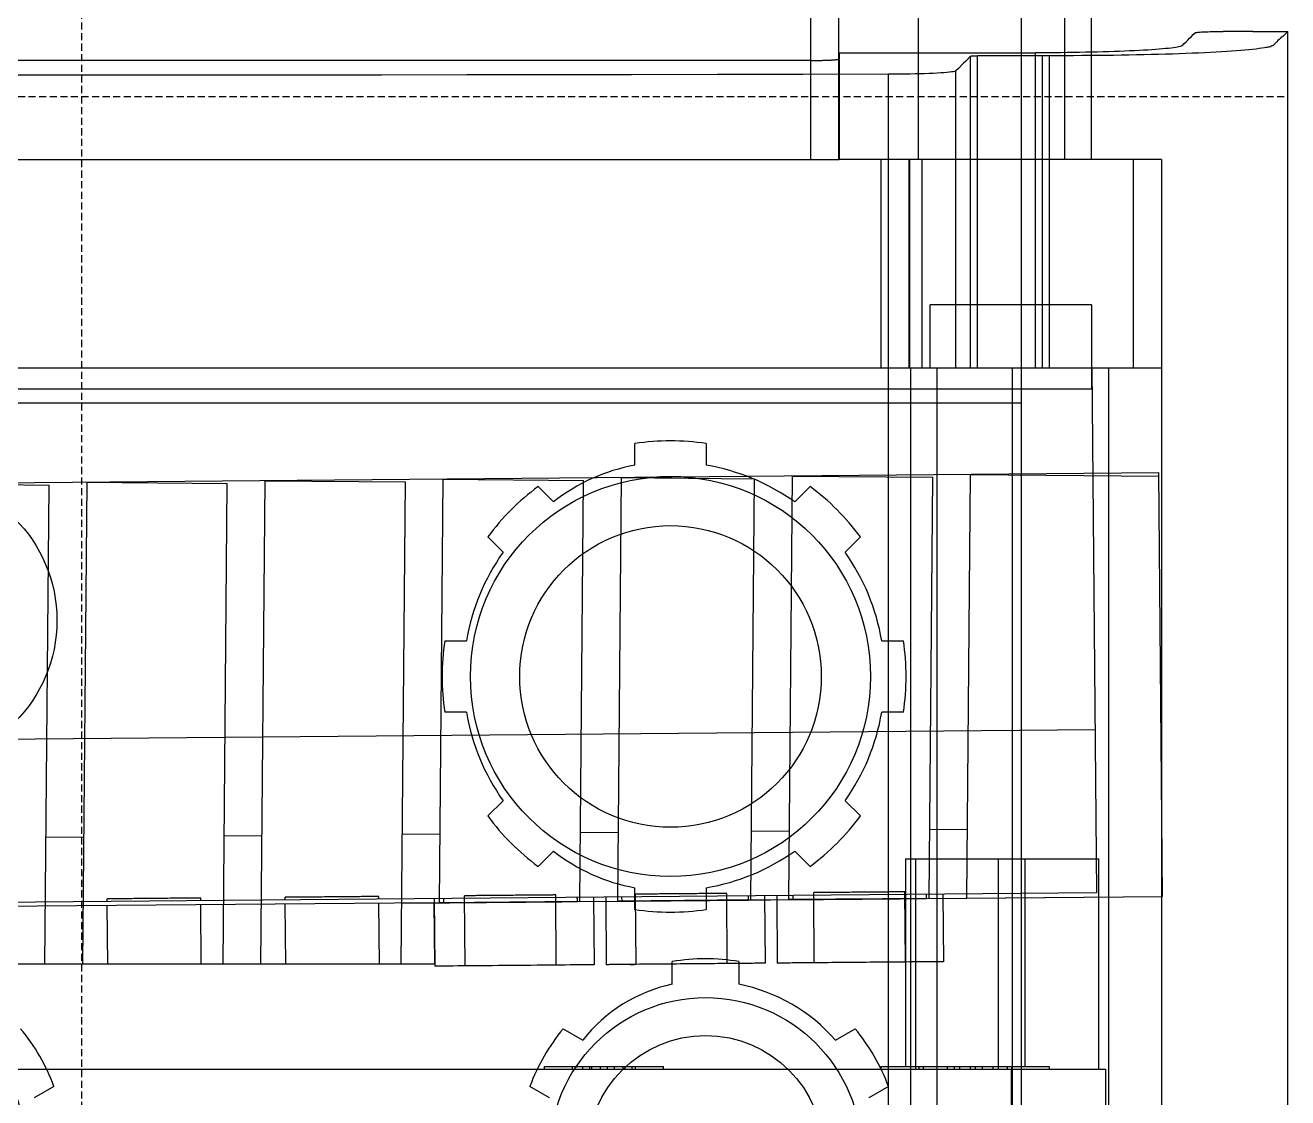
# Model space of a CAD drawing. Extents: x 0 to 171, y 0 to 233.
# Drawn here: x 81.5 to 171, y 72.1 to 148.1 of the extents above; entities that cross this region are included whole.
import ezdxf

# ---------------------------------------------------------------- set-up
doc = ezdxf.new("R2010")
doc.units = 0
doc.linetypes.add('DASHED', pattern=[0.75, 0.5, -0.25])
doc.layers.add('-15N-THT. THIẾT BỊ ĐÓNG MỞ', color=40, linetype='CONTINUOUS')

# ---------------------------------------------------------------- blocks, each defined once
blk = doc.blocks.new('06 - N - SC VSD CHIẾU TRÊN ATV630U75~D11N4')
at = {"layer": '-15N-THT. THIẾT BỊ ĐÓNG MỞ', "color": 6, "linetype": 'DASHED'}
for p, q in [((0, 0), (0, -233)), ((-85.5, -90), (85.5, -90))]:
    blk.add_line(p, q, dxfattribs=at)
at = {"layer": '-15N-THT. THIẾT BỊ ĐÓNG MỞ'}
for p, q in [((71.578, -94.451), (71.578, 0)), ((51.693, -94.451), (51.693, -11.931)), ((53.682, -94.451), (53.682, -11.931)), ((59.335, -94.451), (59.335, -11.931)), ((66.607, -11.931), (66.607, -210.138)), ((69.693, -94.451), (69.693, -11.931)), ((78.419, -85.997), (78.547, -85.87)), ((78.547, -85.87), (78.675, -85.742)), ((78.675, -85.742), (78.802, -85.614)), ((78.802, -85.614), (78.93, -85.487)), ((78.93, -85.487), (78.945, -85.478)), ((78.945, -85.478), (78.972, -85.47)), ((78.972, -85.47), (79.011, -85.462)), ((79.011, -85.462), (79.063, -85.454)), ((79.063, -85.454), (79.126, -85.447)), ((79.126, -85.447), (79.201, -85.439)), ((79.201, -85.439), (79.287, -85.432)), ((79.287, -85.432), (79.384, -85.426)), ((79.384, -85.426), (79.49, -85.419)), ((79.49, -85.419), (79.605, -85.414)), ((79.605, -85.414), (79.728, -85.408)), ((79.728, -85.408), (79.86, -85.404)), ((79.86, -85.404), (79.998, -85.4)), ((79.998, -85.4), (80.141, -85.396)), ((80.141, -85.396), (80.29, -85.393)), ((80.29, -85.393), (80.443, -85.391)), ((80.443, -85.391), (80.599, -85.389)), ((80.599, -85.389), (80.757, -85.388)), ((80.757, -85.388), (80.916, -85.388)), ((83.018, -85.388), (80.916, -85.388)), ((83.018, -85.388), (83.495, -85.388)), ((83.495, -85.388), (83.963, -85.388)), ((83.963, -85.388), (84.41, -85.389)), ((84.41, -85.389), (84.82, -85.39)), ((84.82, -85.39), (85.169, -85.391)), ((84.963, -85.881), (84.885, -85.959)), ((85.04, -85.803), (84.963, -85.881)), ((85.048, -85.803), (85.04, -85.803)), ((85.055, -85.803), (85.048, -85.803)), ((85.084, -85.803), (85.055, -85.803)), ((85.091, -85.804), (85.084, -85.803)), ((85.149, -85.745), (85.091, -85.804)), ((85.208, -85.687), (85.149, -85.745)), ((85.169, -85.391), (85.411, -85.393)), ((85.5, -85.395), (85.208, -85.687)), ((85.411, -85.393), (85.5, -85.395)), ((85.5, -233), (85.5, -85.395)), ((73.573, -86.801), (73.196, -86.814)), ((73.939, -86.787), (73.573, -86.801)), ((74.294, -86.772), (73.939, -86.787)), ((74.635, -86.756), (74.294, -86.772)), ((74.963, -86.74), (74.635, -86.756)), ((75.278, -86.723), (74.963, -86.74)), ((75.578, -86.705), (75.278, -86.723)), ((75.863, -86.687), (75.578, -86.705)), ((76.132, -86.668), (75.863, -86.687)), ((76.386, -86.648), (76.132, -86.668)), ((76.623, -86.628), (76.386, -86.648)), ((76.843, -86.607), (76.623, -86.628)), ((77.046, -86.586), (76.843, -86.607)), ((77.23, -86.564), (77.046, -86.586)), ((77.397, -86.542), (77.23, -86.564)), ((77.545, -86.52), (77.397, -86.542)), ((77.675, -86.497), (77.545, -86.52)), ((77.786, -86.474), (77.675, -86.497)), ((77.877, -86.451), (77.786, -86.474)), ((77.95, -86.428), (77.877, -86.451)), ((78.003, -86.404), (77.95, -86.428)), ((78.036, -86.38), (78.003, -86.404)), ((78.036, -86.38), (78.164, -86.253)), ((78.164, -86.253), (78.292, -86.125)), ((78.292, -86.125), (78.419, -85.997)), ((81.522, -86.786), (81.171, -86.81)), ((81.855, -86.762), (81.522, -86.786)), ((82.171, -86.737), (81.855, -86.762)), ((82.469, -86.712), (82.171, -86.737)), ((82.749, -86.686), (82.469, -86.712)), ((83.009, -86.659), (82.749, -86.686)), ((83.25, -86.632), (83.009, -86.659)), ((83.471, -86.605), (83.25, -86.632)), ((83.673, -86.577), (83.471, -86.605)), ((83.855, -86.549), (83.673, -86.577)), ((83.938, -86.535), (83.855, -86.549)), ((84.016, -86.52), (83.938, -86.535)), ((84.089, -86.506), (84.016, -86.52)), ((84.157, -86.491), (84.089, -86.506)), ((84.22, -86.477), (84.157, -86.491)), ((84.277, -86.462), (84.22, -86.477)), ((84.33, -86.448), (84.277, -86.462)), ((84.336, -86.43), (84.294, -86.443)), ((84.294, -86.443), (84.299, -86.444)), ((84.299, -86.444), (84.304, -86.444)), ((84.304, -86.444), (84.309, -86.445)), ((84.309, -86.445), (84.314, -86.446)), ((84.314, -86.446), (84.32, -86.446)), ((84.32, -86.446), (84.325, -86.447)), ((84.325, -86.447), (84.33, -86.448)), ((84.373, -86.416), (84.336, -86.43)), ((84.406, -86.403), (84.373, -86.416)), ((84.434, -86.389), (84.406, -86.403)), ((84.459, -86.376), (84.434, -86.389)), ((84.479, -86.362), (84.459, -86.376)), ((84.495, -86.349), (84.479, -86.362)), ((84.573, -86.271), (84.495, -86.349)), ((84.651, -86.193), (84.573, -86.271)), ((84.729, -86.115), (84.651, -86.193)), ((84.807, -86.037), (84.729, -86.115)), ((84.885, -85.959), (84.807, -86.037)), ((51.693, -87.445), (-51.693, -87.445)), ((51.693, -87.445), (51.783, -87.445)), ((51.783, -87.445), (51.872, -87.444)), ((51.872, -87.444), (51.96, -87.444)), ((51.96, -87.444), (52.049, -87.443)), ((52.049, -87.443), (52.136, -87.442)), ((52.136, -87.442), (52.223, -87.441)), ((52.223, -87.441), (52.308, -87.44)), ((52.308, -87.44), (52.392, -87.438)), ((52.392, -87.438), (52.475, -87.436)), ((52.475, -87.436), (52.557, -87.434)), ((52.557, -87.434), (52.636, -87.432)), ((52.636, -87.432), (52.714, -87.43)), ((52.714, -87.43), (52.789, -87.427)), ((52.789, -87.427), (52.863, -87.425)), ((52.863, -87.425), (52.934, -87.422)), ((52.934, -87.422), (53.002, -87.419)), ((53.002, -87.419), (53.068, -87.416)), ((53.068, -87.416), (53.131, -87.412)), ((53.131, -87.412), (53.191, -87.409)), ((53.191, -87.409), (53.248, -87.405)), ((53.248, -87.405), (53.302, -87.402)), ((53.302, -87.402), (53.353, -87.398)), ((53.353, -87.398), (53.401, -87.394)), ((53.401, -87.394), (53.445, -87.39)), ((53.445, -87.39), (53.485, -87.386)), ((53.485, -87.386), (53.522, -87.381)), ((53.522, -87.381), (53.555, -87.377)), ((53.555, -87.377), (53.585, -87.373)), ((53.585, -87.373), (53.61, -87.368)), ((53.61, -87.368), (53.632, -87.364)), ((53.632, -87.364), (53.65, -87.359)), ((53.65, -87.359), (53.664, -87.354)), ((53.664, -87.354), (53.674, -87.35)), ((53.674, -87.35), (53.68, -87.345)), ((53.68, -87.345), (53.682, -87.34)), ((53.683, -86.917), (53.682, -86.92)), ((53.682, -86.92), (53.682, -86.924)), ((53.685, -86.913), (53.683, -86.917)), ((53.688, -86.909), (53.685, -86.913)), ((53.691, -86.906), (53.688, -86.909)), ((53.696, -86.902), (53.691, -86.906)), ((53.701, -86.899), (53.696, -86.902)), ((53.701, -86.899), (53.701, -94.451)), ((53.701, -86.899), (67.611, -86.899)), ((62.504, -87.659), (62.157, -88.006)), ((62.677, -87.486), (62.504, -87.659)), ((63.024, -87.139), (62.677, -87.486)), ((63.024, -87.139), (63.027, -87.137)), ((63.024, -109.225), (63.024, -87.139)), ((63.027, -87.137), (63.034, -87.135)), ((63.034, -87.135), (63.044, -87.133)), ((63.044, -87.133), (63.056, -87.131)), ((63.056, -87.131), (63.072, -87.129)), ((63.072, -87.129), (63.091, -87.127)), ((63.091, -87.127), (63.112, -87.125)), ((63.112, -87.125), (63.136, -87.123)), ((63.136, -87.123), (63.162, -87.122)), ((63.162, -87.122), (63.191, -87.12)), ((63.191, -87.12), (63.222, -87.119)), ((63.222, -87.119), (63.255, -87.118)), ((63.255, -87.118), (63.289, -87.117)), ((63.289, -87.117), (63.325, -87.116)), ((63.325, -87.116), (63.363, -87.115)), ((63.363, -87.115), (63.401, -87.115)), ((63.401, -87.115), (63.441, -87.114)), ((63.441, -87.114), (63.48, -87.114)), ((63.48, -87.114), (63.52, -87.114)), ((68.083, -87.114), (63.52, -87.114)), ((63.52, -109.225), (63.52, -87.114)), ((68.064, -86.898), (67.611, -86.899)), ((67.611, -109.225), (67.611, -86.899)), ((68.517, -86.897), (68.064, -86.898)), ((68.157, -87.113), (68.083, -87.114)), ((68.083, -87.114), (68.083, -109.225)), ((68.232, -87.112), (68.157, -87.113)), ((68.306, -87.111), (68.232, -87.112)), ((68.455, -87.109), (68.306, -87.111)), ((68.529, -87.108), (68.455, -87.109)), ((68.968, -86.894), (68.517, -86.897)), ((68.604, -87.107), (68.529, -87.108)), ((69.177, -87.107), (68.604, -87.107)), ((68.604, -109.225), (68.604, -87.107)), ((69.416, -86.891), (68.968, -86.894)), ((69.75, -87.107), (69.177, -87.107)), ((69.86, -86.886), (69.416, -86.891)), ((70.321, -87.105), (69.75, -87.107)), ((70.301, -86.88), (69.86, -86.886)), ((70.736, -86.874), (70.301, -86.88)), ((70.89, -87.102), (70.321, -87.105)), ((71.166, -86.866), (70.736, -86.874)), ((71.457, -87.098), (70.89, -87.102)), ((71.588, -86.858), (71.166, -86.866)), ((72.022, -87.093), (71.457, -87.098)), ((72.003, -86.848), (71.588, -86.858)), ((72.41, -86.838), (72.003, -86.848)), ((72.585, -87.087), (72.022, -87.093)), ((72.808, -86.826), (72.41, -86.838)), ((73.141, -87.08), (72.585, -87.087)), ((73.196, -86.814), (72.808, -86.826)), ((73.692, -87.072), (73.141, -87.08)), ((74.236, -87.063), (73.692, -87.072)), ((74.774, -87.052), (74.236, -87.063)), ((75.304, -87.041), (74.774, -87.052)), ((75.827, -87.029), (75.304, -87.041)), ((76.339, -87.016), (75.827, -87.029)), ((76.842, -87.001), (76.339, -87.016)), ((77.334, -86.986), (76.842, -87.001)), ((77.814, -86.97), (77.334, -86.986)), ((78.281, -86.953), (77.814, -86.97)), ((78.737, -86.935), (78.281, -86.953)), ((79.178, -86.916), (78.737, -86.935)), ((79.607, -86.896), (79.178, -86.916)), ((80.021, -86.876), (79.607, -86.896)), ((80.42, -86.854), (80.021, -86.876)), ((80.803, -86.832), (80.42, -86.854)), ((81.171, -86.81), (80.803, -86.832)), ((-3.038, -88.484), (-9.115, -88.483)), ((3.038, -88.484), (-3.038, -88.484)), ((9.115, -88.483), (3.038, -88.484)), ((15.192, -88.48), (9.115, -88.483)), ((21.268, -88.476), (15.192, -88.48)), ((27.344, -88.471), (21.268, -88.476)), ((33.419, -88.464), (27.344, -88.471)), ((38.991, -88.457), (33.419, -88.464)), ((45.065, -88.448), (38.991, -88.457)), ((51.139, -88.437), (45.065, -88.448)), ((57.211, -88.426), (51.139, -88.437)), ((57.598, -88.424), (57.211, -88.426)), ((57.211, -229.969), (57.211, -88.426)), ((57.981, -88.421), (57.598, -88.424)), ((58.358, -88.416), (57.981, -88.421)), ((58.727, -88.41), (58.358, -88.416)), ((59.085, -88.402), (58.727, -88.41)), ((59.431, -88.393), (59.085, -88.402)), ((59.762, -88.383), (59.431, -88.393)), ((60.076, -88.371), (59.762, -88.383)), ((60.372, -88.358), (60.076, -88.371)), ((60.647, -88.343), (60.372, -88.358)), ((60.901, -88.328), (60.647, -88.343)), ((61.131, -88.312), (60.901, -88.328)), ((61.335, -88.295), (61.131, -88.312)), ((61.514, -88.277), (61.335, -88.295)), ((61.666, -88.258), (61.514, -88.277)), ((61.789, -88.239), (61.666, -88.258)), ((61.883, -88.219), (61.789, -88.239)), ((61.948, -88.199), (61.883, -88.219)), ((61.983, -88.179), (61.948, -88.199)), ((62.157, -88.006), (61.984, -88.179)), ((61.984, -109.225), (61.984, -88.179)), ((-53.701, -94.451), (53.701, -94.451)), ((53.682, -94.451), (53.682, -94.451)), ((76.549, -94.451), (53.701, -94.451)), ((56.664, -94.451), (56.664, -109.225)), ((58.653, -94.451), (58.653, -94.451)), ((58.653, -94.451), (58.653, -109.225)), ((58.722, -109.225), (58.722, -94.451)), ((59.596, -109.225), (59.596, -94.451)), ((71.578, -94.451), (71.578, -94.451)), ((74.56, -109.225), (74.56, -94.451)), ((76.549, -94.451), (76.549, -94.451)), ((76.549, -94.451), (76.549, -210.138)), ((71.578, -104.751), (60.144, -104.751)), ((60.144, -109.225), (60.144, -104.751)), ((60.144, -104.751), (60.144, -104.751)), ((71.578, -104.751), (71.578, -110.717)), ((71.578, -104.751), (71.578, -104.751)), ((-76.549, -109.225), (76.549, -109.225)), ((58.653, -109.225), (58.653, -109.225)), ((58.795, -225.052), (58.795, -109.225)), ((60.144, -109.225), (60.144, -109.225)), ((60.641, -199.202), (60.641, -109.225)), ((60.641, -109.225), (60.641, -109.225)), ((65.959, -109.225), (65.959, -214.612)), ((66.607, -109.225), (66.607, -109.225)), ((71.578, -109.225), (71.578, -109.225)), ((71.617, -109.225), (71.942, -146.441)), ((71.617, -109.225), (71.617, -109.225)), ((72.789, -109.225), (72.789, -214.612)), ((72.789, -109.225), (72.789, -109.225)), ((76.549, -109.225), (76.549, -109.225)), ((-71.578, -110.717), (71.578, -110.717)), ((66.607, -110.717), (66.607, -110.717)), ((71.578, -110.717), (71.578, -110.717)), ((-66.607, -111.711), (66.607, -111.711)), ((41.751, -114.399), (41.751, -114.399)), ((39.226, -116.126), (39.226, -114.591)), ((39.226, -114.591), (39.226, -114.591)), ((44.276, -114.591), (44.276, -116.126)), ((44.276, -114.591), (44.276, -114.591)), ((39.226, -116.126), (39.226, -116.126)), ((44.276, -116.126), (44.276, -116.126)), ((71.672, -115.529), (71.672, -115.529)), ((-52.635, -117.78), (76.355, -116.645)), ((12.718, -151.48), (13.017, -117.225)), ((13.017, -117.225), (13.017, -117.225)), ((13.017, -117.225), (22.959, -117.311)), ((25.382, -147.133), (25.643, -117.114)), ((25.643, -117.114), (35.585, -117.201)), ((25.643, -117.114), (25.643, -117.114)), ((35.325, -147.046), (35.585, -117.201)), ((35.585, -117.201), (35.585, -117.201)), ((38.008, -147.023), (38.27, -117.004)), ((38.27, -117.004), (47.708, -117.091)), ((38.27, -117.004), (38.27, -117.004)), ((41.751, -116.918), (41.751, -116.918)), ((47.448, -146.936), (47.708, -117.091)), ((47.708, -117.091), (47.708, -117.091)), ((50.131, -146.912), (50.393, -116.894)), ((50.393, -116.894), (60.334, -116.981)), ((50.393, -116.894), (50.393, -116.894)), ((60.074, -146.826), (60.334, -116.981)), ((60.334, -116.981), (60.334, -116.981)), ((62.757, -146.802), (63.019, -116.784)), ((63.019, -116.784), (76.357, -116.9)), ((63.019, -116.784), (63.019, -116.784)), ((71.682, -116.686), (71.682, -116.686)), ((76.617, -146.681), (76.355, -116.645)), ((76.355, -116.645), (76.355, -116.645)), ((76.357, -116.9), (76.357, -116.9)), ((-12.235, -117.445), (-2.293, -117.532)), ((-2.589, -151.48), (-2.293, -117.532)), ((-2.293, -117.532), (-2.293, -117.532)), ((0.093, -151.48), (0.391, -117.335)), ((0.391, -117.335), (0.391, -117.335)), ((0.391, -117.335), (10.333, -117.422)), ((10.036, -151.48), (10.333, -117.422)), ((10.333, -117.422), (10.333, -117.422)), ((22.661, -151.48), (22.959, -117.311)), ((22.959, -117.311), (22.959, -117.311)), ((32.368, -117.64), (33.453, -118.726)), ((32.368, -117.64), (32.368, -117.64)), ((50.552, -118.726), (51.637, -117.64)), ((51.637, -117.64), (51.637, -117.64)), ((33.453, -118.726), (33.453, -118.726)), ((50.552, -118.726), (50.552, -118.726)), ((29.882, -122.297), (28.797, -121.212)), ((28.797, -121.212), (28.797, -121.212)), ((55.209, -121.212), (54.124, -122.297)), ((55.209, -121.212), (55.209, -121.212)), ((29.882, -122.297), (29.882, -122.297)), ((54.124, -122.297), (54.124, -122.297)), ((-1.74, -127.121), (-1.74, -127.121)), ((25.748, -128.573), (27.282, -128.573)), ((25.748, -128.573), (25.748, -128.573)), ((27.282, -128.573), (27.282, -128.573)), ((56.723, -128.573), (58.258, -128.573)), ((56.723, -128.573), (56.723, -128.573)), ((58.258, -128.573), (58.258, -128.573)), ((28.075, -131.098), (28.075, -131.098)), ((31.566, -131.098), (31.566, -131.098)), ((52.44, -131.098), (52.44, -131.098)), ((55.931, -131.098), (55.931, -131.098)), ((27.282, -133.623), (25.748, -133.623)), ((25.748, -133.623), (25.748, -133.623)), ((27.282, -133.623), (27.282, -133.623)), ((58.258, -133.623), (56.723, -133.623)), ((56.723, -133.623), (56.723, -133.623)), ((58.258, -133.623), (58.258, -133.623)), ((71.841, -134.879), (-71.607, -136.14)), ((28.797, -140.984), (29.882, -139.899)), ((29.882, -139.899), (29.882, -139.899)), ((54.124, -139.899), (55.209, -140.984)), ((54.124, -139.899), (54.124, -139.899)), ((28.797, -140.984), (28.797, -140.984)), ((55.209, -140.984), (55.209, -140.984)), ((22.741, -142.271), (25.424, -142.248)), ((35.367, -142.161), (38.05, -142.137)), ((47.49, -142.051), (50.173, -142.027)), ((60.117, -141.94), (62.799, -141.917)), ((-2.511, -142.491), (0.172, -142.468)), ((10.115, -142.381), (12.798, -142.358)), ((33.453, -143.471), (32.368, -144.556)), ((33.453, -143.471), (33.453, -143.471)), ((51.637, -144.556), (50.552, -143.471)), ((50.552, -143.471), (50.552, -143.471)), ((58.404, -144.023), (58.404, -158.737)), ((58.404, -144.023), (72.117, -144.023)), ((59.126, -144.023), (59.126, -158.936)), ((64.966, -144.023), (64.966, -158.936)), ((66.855, -144.023), (66.855, -158.737)), ((72.117, -158.936), (72.117, -144.023)), ((72.117, -144.023), (72.117, -144.023)), ((32.368, -144.556), (32.368, -144.556)), ((51.637, -144.556), (51.637, -144.556)), ((41.751, -145.278), (41.751, -145.278)), ((71.942, -146.441), (-71.507, -147.702)), ((14.442, -146.947), (14.441, -146.748)), ((14.444, -146.748), (14.441, -146.748)), ((14.455, -146.748), (14.444, -146.748)), ((14.473, -146.748), (14.455, -146.748)), ((14.499, -146.748), (14.473, -146.748)), ((14.531, -146.747), (14.499, -146.748)), ((14.571, -146.747), (14.531, -146.747)), ((14.618, -146.747), (14.571, -146.747)), ((14.671, -146.746), (14.618, -146.747)), ((14.732, -146.746), (14.671, -146.746)), ((14.799, -146.745), (14.732, -146.746)), ((14.872, -146.744), (14.799, -146.745)), ((14.952, -146.744), (14.872, -146.744)), ((15.038, -146.743), (14.952, -146.744)), ((15.13, -146.742), (15.038, -146.743)), ((15.228, -146.741), (15.13, -146.742)), ((15.332, -146.74), (15.228, -146.741)), ((15.44, -146.74), (15.332, -146.74)), ((15.554, -146.739), (15.44, -146.74)), ((15.673, -146.737), (15.554, -146.739)), ((15.796, -146.736), (15.673, -146.737)), ((15.924, -146.735), (15.796, -146.736)), ((16.055, -146.734), (15.924, -146.735)), ((16.191, -146.733), (16.055, -146.734)), ((16.329, -146.732), (16.191, -146.733)), ((16.471, -146.731), (16.329, -146.732)), ((16.616, -146.729), (16.471, -146.731)), ((16.763, -146.728), (16.616, -146.729)), ((16.913, -146.727), (16.763, -146.728)), ((17.064, -146.725), (16.913, -146.727)), ((17.217, -146.724), (17.064, -146.725)), ((17.371, -146.723), (17.217, -146.724)), ((17.526, -146.721), (17.371, -146.723)), ((17.682, -146.72), (17.526, -146.721)), ((17.837, -146.719), (17.682, -146.72)), ((17.993, -146.717), (17.837, -146.719)), ((18.147, -146.716), (17.993, -146.717)), ((18.301, -146.715), (18.147, -146.716)), ((18.454, -146.713), (18.301, -146.715)), ((18.606, -146.712), (18.454, -146.713)), ((18.755, -146.711), (18.606, -146.712)), ((18.902, -146.709), (18.755, -146.711)), ((19.047, -146.708), (18.902, -146.709)), ((19.189, -146.707), (19.047, -146.708)), ((19.328, -146.706), (19.189, -146.707)), ((19.463, -146.704), (19.328, -146.706)), ((19.595, -146.703), (19.463, -146.704)), ((19.723, -146.702), (19.595, -146.703)), ((19.846, -146.701), (19.723, -146.702)), ((19.964, -146.7), (19.846, -146.701)), ((20.078, -146.699), (19.964, -146.7)), ((20.187, -146.698), (20.078, -146.699)), ((20.29, -146.697), (20.187, -146.698)), ((20.388, -146.696), (20.29, -146.697)), ((20.48, -146.696), (20.388, -146.696)), ((20.566, -146.695), (20.48, -146.696)), ((20.646, -146.694), (20.566, -146.695)), ((20.72, -146.693), (20.646, -146.694)), ((20.787, -146.693), (20.72, -146.693)), ((20.847, -146.692), (20.787, -146.693)), ((20.901, -146.692), (20.847, -146.692)), ((20.947, -146.691), (20.901, -146.692)), ((20.987, -146.691), (20.947, -146.691)), ((21.02, -146.691), (20.987, -146.691)), ((21.045, -146.691), (21.02, -146.691)), ((21.063, -146.69), (21.045, -146.691)), ((21.074, -146.69), (21.063, -146.69)), ((21.078, -146.69), (21.074, -146.69)), ((21.08, -146.889), (21.078, -146.69)), ((27.193, -151.608), (27.15, -146.637)), ((27.153, -146.637), (27.15, -146.637)), ((27.164, -146.637), (27.153, -146.637)), ((27.182, -146.637), (27.164, -146.637)), ((27.206, -146.637), (27.182, -146.637)), ((27.238, -146.637), (27.206, -146.637)), ((27.277, -146.636), (27.238, -146.637)), ((27.322, -146.636), (27.277, -146.636)), ((27.374, -146.635), (27.322, -146.636)), ((27.433, -146.635), (27.374, -146.635)), ((27.498, -146.634), (27.433, -146.635)), ((27.57, -146.634), (27.498, -146.634)), ((27.648, -146.633), (27.57, -146.634)), ((27.732, -146.632), (27.648, -146.633)), ((27.821, -146.631), (27.732, -146.632)), ((27.916, -146.631), (27.821, -146.631)), ((28.017, -146.63), (27.916, -146.631)), ((28.123, -146.629), (28.017, -146.63)), ((28.234, -146.628), (28.123, -146.629)), ((28.349, -146.627), (28.234, -146.628)), ((28.469, -146.626), (28.349, -146.627)), ((28.593, -146.625), (28.469, -146.626)), ((28.722, -146.624), (28.593, -146.625)), ((28.853, -146.622), (28.722, -146.624)), ((28.988, -146.621), (28.853, -146.622)), ((29.127, -146.62), (28.988, -146.621)), ((29.268, -146.619), (29.127, -146.62)), ((29.411, -146.618), (29.268, -146.619)), ((29.557, -146.616), (29.411, -146.618)), ((29.704, -146.615), (29.557, -146.616)), ((29.853, -146.614), (29.704, -146.615)), ((30.003, -146.612), (29.853, -146.614)), ((30.154, -146.611), (30.003, -146.612)), ((30.305, -146.61), (30.154, -146.611)), ((30.456, -146.608), (30.305, -146.61)), ((30.608, -146.607), (30.456, -146.608)), ((30.758, -146.606), (30.608, -146.607)), ((30.908, -146.605), (30.758, -146.606)), ((31.057, -146.603), (30.908, -146.605)), ((31.205, -146.602), (31.057, -146.603)), ((31.35, -146.601), (31.205, -146.602)), ((31.494, -146.599), (31.35, -146.601)), ((31.635, -146.598), (31.494, -146.599)), ((31.773, -146.597), (31.635, -146.598)), ((31.908, -146.596), (31.773, -146.597)), ((32.04, -146.595), (31.908, -146.596)), ((32.168, -146.594), (32.04, -146.595)), ((32.292, -146.592), (32.168, -146.594)), ((32.412, -146.591), (32.292, -146.592)), ((32.527, -146.59), (32.412, -146.591)), ((32.638, -146.589), (32.527, -146.59)), ((32.744, -146.589), (32.638, -146.589)), ((32.845, -146.588), (32.744, -146.589)), ((32.94, -146.587), (32.845, -146.588)), ((33.03, -146.586), (32.94, -146.587)), ((33.113, -146.585), (33.03, -146.586)), ((33.191, -146.585), (33.113, -146.585)), ((33.263, -146.584), (33.191, -146.585)), ((33.328, -146.583), (33.263, -146.584)), ((33.387, -146.583), (33.328, -146.583)), ((33.439, -146.582), (33.387, -146.583)), ((33.485, -146.582), (33.439, -146.582)), ((33.523, -146.582), (33.485, -146.582)), ((33.555, -146.581), (33.523, -146.582)), ((33.58, -146.581), (33.555, -146.581)), ((33.597, -146.581), (33.58, -146.581)), ((33.608, -146.581), (33.597, -146.581)), ((33.612, -146.581), (33.608, -146.581)), ((33.655, -151.552), (33.612, -146.581)), ((36.301, -146.756), (36.342, -151.528)), ((37.156, -146.749), (37.197, -151.521)), ((38.314, -147.02), (38.311, -146.739)), ((39.226, -147.605), (39.226, -146.07)), ((39.226, -146.07), (39.226, -146.07)), ((39.276, -146.527), (39.272, -146.527)), ((39.315, -151.498), (39.272, -146.527)), ((39.286, -146.527), (39.276, -146.527)), ((39.304, -146.527), (39.286, -146.527)), ((39.329, -146.527), (39.304, -146.527)), ((39.36, -146.526), (39.329, -146.527)), ((39.399, -146.526), (39.36, -146.526)), ((39.445, -146.526), (39.399, -146.526)), ((39.497, -146.525), (39.445, -146.526)), ((39.556, -146.525), (39.497, -146.525)), ((39.621, -146.524), (39.556, -146.525)), ((39.692, -146.523), (39.621, -146.524)), ((39.77, -146.523), (39.692, -146.523)), ((39.854, -146.522), (39.77, -146.523)), ((39.944, -146.521), (39.854, -146.522)), ((40.039, -146.52), (39.944, -146.521)), ((40.14, -146.52), (40.039, -146.52)), ((40.245, -146.519), (40.14, -146.52)), ((40.356, -146.518), (40.245, -146.519)), ((40.472, -146.517), (40.356, -146.518)), ((40.592, -146.516), (40.472, -146.517)), ((40.716, -146.515), (40.592, -146.516)), ((40.844, -146.513), (40.716, -146.515)), ((40.976, -146.512), (40.844, -146.513)), ((41.111, -146.511), (40.976, -146.512)), ((41.249, -146.51), (41.111, -146.511)), ((41.39, -146.509), (41.249, -146.51)), ((41.534, -146.507), (41.39, -146.509)), ((41.679, -146.506), (41.534, -146.507)), ((41.826, -146.505), (41.679, -146.506)), ((41.975, -146.504), (41.826, -146.505)), ((42.125, -146.502), (41.975, -146.504)), ((42.276, -146.501), (42.125, -146.502)), ((42.427, -146.5), (42.276, -146.501)), ((42.579, -146.498), (42.427, -146.5)), ((42.73, -146.497), (42.579, -146.498)), ((42.881, -146.496), (42.73, -146.497)), ((43.031, -146.494), (42.881, -146.496)), ((43.18, -146.493), (43.031, -146.494)), ((43.327, -146.492), (43.18, -146.493)), ((43.473, -146.49), (43.327, -146.492)), ((43.616, -146.489), (43.473, -146.49)), ((43.757, -146.488), (43.616, -146.489)), ((43.895, -146.487), (43.757, -146.488)), ((44.03, -146.486), (43.895, -146.487)), ((44.162, -146.484), (44.03, -146.486)), ((44.29, -146.483), (44.162, -146.484)), ((44.276, -146.07), (44.276, -147.605)), ((44.276, -146.07), (44.276, -146.07)), ((44.414, -146.482), (44.29, -146.483)), ((44.534, -146.481), (44.414, -146.482)), ((44.65, -146.48), (44.534, -146.481)), ((44.761, -146.479), (44.65, -146.48)), ((44.867, -146.478), (44.761, -146.479)), ((44.967, -146.477), (44.867, -146.478)), ((45.063, -146.477), (44.967, -146.477)), ((45.152, -146.476), (45.063, -146.477)), ((45.236, -146.475), (45.152, -146.476)), ((45.314, -146.474), (45.236, -146.475)), ((45.385, -146.474), (45.314, -146.474)), ((45.451, -146.473), (45.385, -146.474)), ((45.509, -146.473), (45.451, -146.473)), ((45.562, -146.472), (45.509, -146.473)), ((45.607, -146.472), (45.562, -146.472)), ((45.646, -146.472), (45.607, -146.472)), ((45.677, -146.471), (45.646, -146.472)), ((45.702, -146.471), (45.677, -146.471)), ((45.72, -146.471), (45.702, -146.471)), ((45.734, -146.471), (45.72, -146.471)), ((45.777, -151.442), (45.734, -146.471)), ((47.268, -146.696), (47.268, -146.656)), ((47.268, -146.737), (47.268, -146.696)), ((47.269, -146.777), (47.268, -146.737)), ((48.423, -146.646), (48.465, -151.418)), ((49.278, -146.639), (49.32, -151.411)), ((50.436, -146.91), (50.434, -146.629)), ((51.912, -146.417), (51.898, -146.417)), ((51.941, -151.388), (51.898, -146.417)), ((51.93, -146.417), (51.912, -146.417)), ((51.954, -146.416), (51.93, -146.417)), ((51.986, -146.416), (51.954, -146.416)), ((52.025, -146.416), (51.986, -146.416)), ((52.07, -146.415), (52.025, -146.416)), ((52.122, -146.415), (52.07, -146.415)), ((52.181, -146.414), (52.122, -146.415)), ((52.246, -146.414), (52.181, -146.414)), ((52.318, -146.413), (52.246, -146.414)), ((52.396, -146.413), (52.318, -146.413)), ((52.48, -146.412), (52.396, -146.413)), ((52.569, -146.411), (52.48, -146.412)), ((52.664, -146.41), (52.569, -146.411)), ((52.765, -146.409), (52.664, -146.41)), ((52.871, -146.408), (52.765, -146.409)), ((52.982, -146.408), (52.871, -146.408)), ((53.097, -146.406), (52.982, -146.408)), ((53.217, -146.405), (53.097, -146.406)), ((53.342, -146.404), (53.217, -146.405)), ((53.47, -146.403), (53.342, -146.404)), ((53.601, -146.402), (53.47, -146.403)), ((53.737, -146.401), (53.601, -146.402)), ((53.875, -146.4), (53.737, -146.401)), ((54.016, -146.398), (53.875, -146.4)), ((54.159, -146.397), (54.016, -146.398)), ((54.305, -146.396), (54.159, -146.397)), ((54.452, -146.395), (54.305, -146.396)), ((54.601, -146.393), (54.452, -146.395)), ((54.751, -146.392), (54.601, -146.393)), ((54.902, -146.391), (54.751, -146.392)), ((55.053, -146.389), (54.902, -146.391)), ((55.204, -146.388), (55.053, -146.389)), ((55.356, -146.387), (55.204, -146.388)), ((55.507, -146.385), (55.356, -146.387)), ((55.657, -146.384), (55.507, -146.385)), ((55.805, -146.383), (55.657, -146.384)), ((55.953, -146.382), (55.805, -146.383)), ((56.098, -146.38), (55.953, -146.382)), ((56.242, -146.379), (56.098, -146.38)), ((56.383, -146.378), (56.242, -146.379)), ((56.521, -146.377), (56.383, -146.378)), ((56.656, -146.375), (56.521, -146.377)), ((56.788, -146.374), (56.656, -146.375)), ((56.916, -146.373), (56.788, -146.374)), ((57.04, -146.372), (56.916, -146.373)), ((57.16, -146.371), (57.04, -146.372)), ((57.276, -146.37), (57.16, -146.371)), ((57.386, -146.369), (57.276, -146.37)), ((57.492, -146.368), (57.386, -146.369)), ((57.593, -146.367), (57.492, -146.368)), ((57.688, -146.366), (57.593, -146.367)), ((57.778, -146.366), (57.688, -146.366)), ((57.862, -146.365), (57.778, -146.366)), ((57.939, -146.364), (57.862, -146.365)), ((58.011, -146.364), (57.939, -146.364)), ((58.076, -146.363), (58.011, -146.364)), ((58.135, -146.363), (58.076, -146.363)), ((58.187, -146.362), (58.135, -146.363)), ((58.233, -146.362), (58.187, -146.362)), ((58.271, -146.361), (58.233, -146.362)), ((58.303, -146.361), (58.271, -146.361)), ((58.328, -146.361), (58.303, -146.361)), ((58.345, -146.361), (58.328, -146.361)), ((58.356, -146.361), (58.345, -146.361)), ((58.36, -146.361), (58.356, -146.361)), ((58.403, -151.331), (58.36, -146.361)), ((59.896, -146.827), (59.893, -146.546)), ((59.896, -146.827), (76.617, -146.681)), ((61.049, -146.536), (61.09, -151.308)), ((62.757, -146.802), (76.617, -146.681)), ((71.942, -146.441), (71.942, -146.441)), ((24.984, -147.137), (-14.682, -147.483)), ((-2.553, -147.377), (-2.553, -147.376)), ((0.129, -147.353), (0.129, -147.353)), ((1.817, -147.057), (1.815, -146.858)), ((1.819, -146.858), (1.815, -146.858)), ((1.83, -146.858), (1.819, -146.858)), ((1.855, -151.48), (1.819, -147.339)), ((1.848, -146.858), (1.83, -146.858)), ((1.873, -146.858), (1.848, -146.858)), ((1.906, -146.858), (1.873, -146.858)), ((1.946, -146.857), (1.906, -146.858)), ((1.992, -146.857), (1.946, -146.857)), ((2.046, -146.856), (1.992, -146.857)), ((2.106, -146.856), (2.046, -146.856)), ((2.173, -146.855), (2.106, -146.856)), ((2.247, -146.855), (2.173, -146.855)), ((2.327, -146.854), (2.247, -146.855)), ((2.413, -146.853), (2.327, -146.854)), ((2.505, -146.852), (2.413, -146.853)), ((2.603, -146.852), (2.505, -146.852)), ((2.706, -146.851), (2.603, -146.852)), ((2.815, -146.85), (2.706, -146.851)), ((2.929, -146.849), (2.815, -146.85)), ((3.047, -146.848), (2.929, -146.849)), ((3.17, -146.847), (3.047, -146.848)), ((3.298, -146.845), (3.17, -146.847)), ((3.43, -146.844), (3.298, -146.845)), ((3.565, -146.843), (3.43, -146.844)), ((3.704, -146.842), (3.565, -146.843)), ((3.846, -146.841), (3.704, -146.842)), ((3.991, -146.839), (3.846, -146.841)), ((4.138, -146.838), (3.991, -146.839)), ((4.287, -146.837), (4.138, -146.838)), ((4.439, -146.836), (4.287, -146.837)), ((4.592, -146.834), (4.439, -146.836)), ((4.746, -146.833), (4.592, -146.834)), ((4.9, -146.831), (4.746, -146.833)), ((5.056, -146.83), (4.9, -146.831)), ((5.211, -146.829), (5.056, -146.83)), ((5.367, -146.827), (5.211, -146.829)), ((5.522, -146.826), (5.367, -146.827)), ((5.676, -146.825), (5.522, -146.826)), ((5.829, -146.823), (5.676, -146.825)), ((5.98, -146.822), (5.829, -146.823)), ((6.13, -146.821), (5.98, -146.822)), ((6.277, -146.819), (6.13, -146.821)), ((6.422, -146.818), (6.277, -146.819)), ((6.564, -146.817), (6.422, -146.818)), ((6.702, -146.816), (6.564, -146.817)), ((6.838, -146.815), (6.702, -146.816)), ((6.969, -146.813), (6.838, -146.815)), ((7.097, -146.812), (6.969, -146.813)), ((7.22, -146.811), (7.097, -146.812)), ((7.339, -146.81), (7.22, -146.811)), ((7.453, -146.809), (7.339, -146.81)), ((7.561, -146.808), (7.453, -146.809)), ((7.665, -146.807), (7.561, -146.808)), ((7.763, -146.807), (7.665, -146.807)), ((7.855, -146.806), (7.763, -146.807)), ((7.941, -146.805), (7.855, -146.806)), ((8.021, -146.804), (7.941, -146.805)), ((8.094, -146.804), (8.021, -146.804)), ((8.161, -146.803), (8.094, -146.804)), ((8.222, -146.803), (8.161, -146.803)), ((8.275, -146.802), (8.222, -146.803)), ((8.322, -146.802), (8.275, -146.802)), ((8.362, -146.801), (8.322, -146.802)), ((8.394, -146.801), (8.362, -146.801)), ((8.42, -146.801), (8.394, -146.801)), ((8.438, -146.801), (8.42, -146.801)), ((8.449, -146.801), (8.438, -146.801)), ((8.452, -146.801), (8.449, -146.801)), ((8.454, -146.999), (8.452, -146.801)), ((8.493, -151.48), (8.456, -147.281)), ((10.073, -147.266), (10.073, -147.266)), ((12.755, -147.243), (12.755, -147.243)), ((14.482, -151.48), (14.445, -147.228)), ((21.12, -151.48), (21.082, -147.171)), ((22.699, -147.156), (25.382, -147.133)), ((22.699, -147.156), (24.984, -147.136)), ((22.699, -147.156), (22.699, -147.156)), ((24.984, -147.136), (25.688, -147.13)), ((24.984, -147.136), (24.984, -147.136)), ((24.984, -147.137), (24.984, -147.136)), ((24.984, -147.137), (25.022, -151.48)), ((24.997, -146.855), (24.997, -146.855)), ((24.997, -146.855), (25.039, -151.627)), ((35.325, -147.046), (25.382, -147.133)), ((25.688, -147.13), (25.686, -146.849)), ((25.688, -147.13), (25.881, -147.129)), ((25.881, -147.129), (26.088, -147.127)), ((26.088, -147.127), (26.306, -147.125)), ((26.306, -147.125), (26.537, -147.123)), ((26.537, -147.123), (26.778, -147.121)), ((26.778, -147.121), (27.03, -147.119)), ((27.03, -147.119), (27.291, -147.116)), ((27.291, -147.116), (27.562, -147.114)), ((27.562, -147.114), (27.84, -147.111)), ((27.84, -147.111), (28.126, -147.109)), ((28.126, -147.109), (28.418, -147.106)), ((28.418, -147.106), (28.716, -147.104)), ((28.716, -147.104), (29.019, -147.101)), ((29.019, -147.101), (29.325, -147.098)), ((29.325, -147.098), (29.635, -147.096)), ((29.635, -147.096), (29.947, -147.093)), ((29.947, -147.093), (30.261, -147.09)), ((30.261, -147.09), (30.575, -147.088)), ((30.575, -147.088), (30.888, -147.085)), ((30.888, -147.085), (31.2, -147.082)), ((31.2, -147.082), (31.51, -147.079)), ((31.51, -147.079), (31.817, -147.077)), ((31.817, -147.077), (32.12, -147.074)), ((32.12, -147.074), (32.418, -147.071)), ((32.418, -147.071), (32.71, -147.069)), ((32.71, -147.069), (32.995, -147.066)), ((32.995, -147.066), (33.274, -147.064)), ((33.274, -147.064), (33.544, -147.062)), ((33.544, -147.062), (33.806, -147.059)), ((33.806, -147.059), (34.057, -147.057)), ((34.057, -147.057), (34.299, -147.055)), ((34.299, -147.055), (34.529, -147.053)), ((34.529, -147.053), (34.748, -147.051)), ((34.748, -147.051), (34.954, -147.049)), ((34.954, -147.049), (35.148, -147.048)), ((35.145, -146.807), (35.145, -146.766)), ((35.146, -146.887), (35.145, -146.807)), ((35.146, -146.927), (35.146, -146.887)), ((35.147, -146.967), (35.146, -146.927)), ((35.147, -147.008), (35.147, -146.967)), ((35.148, -147.048), (35.147, -147.008)), ((35.148, -147.048), (38.314, -147.02)), ((35.325, -147.046), (38.008, -147.022)), ((47.448, -146.936), (38.008, -147.023)), ((38.314, -147.02), (38.507, -147.018)), ((38.507, -147.018), (38.713, -147.017)), ((38.713, -147.017), (38.932, -147.015)), ((38.901, -147.011), (39.152, -147.008)), ((39.162, -147.013), (38.901, -147.011)), ((38.932, -147.015), (39.162, -147.013)), ((39.152, -147.008), (39.414, -147.006)), ((39.226, -147.605), (39.226, -147.605)), ((39.414, -147.006), (39.684, -147.004)), ((39.684, -147.004), (39.962, -147.001)), ((39.962, -147.001), (40.248, -146.999)), ((40.248, -146.999), (40.54, -146.996)), ((40.54, -146.996), (40.838, -146.994)), ((40.838, -146.994), (41.141, -146.991)), ((41.141, -146.991), (41.448, -146.988)), ((41.448, -146.988), (41.758, -146.986)), ((41.758, -146.986), (42.07, -146.983)), ((42.07, -146.983), (42.383, -146.98)), ((42.383, -146.98), (42.697, -146.977)), ((42.697, -146.977), (43.011, -146.975)), ((43.011, -146.975), (43.323, -146.972)), ((43.323, -146.972), (43.632, -146.969)), ((43.632, -146.969), (43.939, -146.967)), ((43.939, -146.967), (44.242, -146.964)), ((44.242, -146.964), (44.54, -146.961)), ((44.276, -147.605), (44.276, -147.605)), ((44.54, -146.961), (44.832, -146.959)), ((44.832, -146.959), (45.118, -146.956)), ((45.118, -146.956), (45.396, -146.954)), ((45.396, -146.954), (45.667, -146.951)), ((45.667, -146.951), (45.928, -146.949)), ((45.928, -146.949), (46.18, -146.947)), ((46.18, -146.947), (46.421, -146.945)), ((46.421, -146.945), (46.652, -146.943)), ((46.652, -146.943), (46.87, -146.941)), ((46.87, -146.941), (47.077, -146.939)), ((47.077, -146.939), (47.27, -146.938)), ((47.269, -146.817), (47.269, -146.777)), ((47.269, -146.857), (47.269, -146.817)), ((47.27, -146.897), (47.269, -146.857)), ((47.27, -146.938), (47.27, -146.897)), ((47.27, -146.938), (50.436, -146.91)), ((47.448, -146.936), (50.131, -146.912)), ((60.074, -146.826), (50.131, -146.912)), ((50.436, -146.91), (50.63, -146.908)), ((50.63, -146.908), (50.836, -146.906)), ((50.836, -146.906), (51.055, -146.904)), ((51.055, -146.904), (51.285, -146.902)), ((51.285, -146.902), (51.526, -146.9)), ((51.526, -146.9), (51.778, -146.898)), ((51.778, -146.898), (52.039, -146.896)), ((52.039, -146.896), (52.31, -146.894)), ((52.31, -146.894), (52.588, -146.891)), ((52.588, -146.891), (52.874, -146.889)), ((52.874, -146.889), (53.166, -146.886)), ((53.166, -146.886), (53.464, -146.883)), ((53.464, -146.883), (53.767, -146.881)), ((53.767, -146.881), (54.074, -146.878)), ((54.074, -146.878), (54.383, -146.875)), ((54.383, -146.875), (54.695, -146.873)), ((54.695, -146.873), (55.009, -146.87)), ((55.009, -146.87), (55.323, -146.867)), ((55.323, -146.867), (55.636, -146.864)), ((55.636, -146.864), (55.948, -146.862)), ((55.948, -146.862), (56.258, -146.859)), ((56.258, -146.859), (56.565, -146.856)), ((56.565, -146.856), (56.868, -146.854)), ((56.868, -146.854), (57.166, -146.851)), ((57.166, -146.851), (57.458, -146.849)), ((57.458, -146.849), (57.744, -146.846)), ((57.744, -146.846), (58.022, -146.844)), ((58.022, -146.844), (58.292, -146.841)), ((58.292, -146.841), (58.554, -146.839)), ((58.554, -146.839), (58.805, -146.837)), ((58.805, -146.837), (59.047, -146.835)), ((59.047, -146.835), (59.277, -146.833)), ((59.277, -146.833), (59.496, -146.831)), ((59.496, -146.831), (59.702, -146.829)), ((59.702, -146.829), (59.896, -146.827)), ((60.074, -146.826), (62.757, -146.802)), ((41.751, -147.797), (41.751, -147.797)), ((44.237, -151.101), (44.237, -151.101)), ((25.022, -151.48), (-14.647, -151.48)), ((-2.589, -151.48), (-2.589, -151.48)), ((0.093, -151.48), (0.093, -151.48)), ((10.036, -151.48), (10.036, -151.48)), ((12.718, -151.48), (12.718, -151.48)), ((22.661, -151.48), (22.661, -151.48)), ((25.022, -151.48), (25.022, -151.48)), ((25.235, -151.625), (25.039, -151.627)), ((25.039, -151.627), (25.039, -151.627)), ((25.464, -151.623), (25.235, -151.625)), ((25.723, -151.621), (25.464, -151.623)), ((26.011, -151.619), (25.723, -151.621)), ((26.326, -151.616), (26.011, -151.619)), ((26.667, -151.613), (26.326, -151.616)), ((27.03, -151.61), (26.667, -151.613)), ((27.415, -151.606), (27.03, -151.61)), ((27.819, -151.603), (27.415, -151.606)), ((28.238, -151.599), (27.819, -151.603)), ((28.671, -151.595), (28.238, -151.599)), ((29.115, -151.591), (28.671, -151.595)), ((29.567, -151.588), (29.115, -151.591)), ((30.025, -151.584), (29.567, -151.588)), ((30.486, -151.58), (30.025, -151.584)), ((30.946, -151.575), (30.486, -151.58)), ((31.403, -151.571), (30.946, -151.575)), ((31.854, -151.568), (31.403, -151.571)), ((32.297, -151.564), (31.854, -151.568)), ((32.729, -151.56), (32.297, -151.564)), ((33.146, -151.556), (32.729, -151.56)), ((33.548, -151.553), (33.146, -151.556)), ((33.93, -151.549), (33.548, -151.553)), ((34.291, -151.546), (33.93, -151.549)), ((34.628, -151.543), (34.291, -151.546)), ((34.94, -151.541), (34.628, -151.543)), ((35.224, -151.538), (34.94, -151.541)), ((35.48, -151.536), (35.224, -151.538)), ((35.704, -151.534), (35.48, -151.536)), ((35.897, -151.532), (35.704, -151.534)), ((36.056, -151.531), (35.897, -151.532)), ((36.181, -151.53), (36.056, -151.531)), ((36.27, -151.529), (36.181, -151.53)), ((36.324, -151.529), (36.27, -151.529)), ((36.342, -151.528), (36.324, -151.529)), ((37.204, -151.521), (37.197, -151.521)), ((37.223, -151.521), (37.204, -151.521)), ((37.255, -151.52), (37.223, -151.521)), ((37.3, -151.52), (37.255, -151.52)), ((37.358, -151.52), (37.3, -151.52)), ((37.429, -151.519), (37.358, -151.52)), ((37.511, -151.518), (37.429, -151.519)), ((37.606, -151.517), (37.511, -151.518)), ((37.714, -151.516), (37.606, -151.517)), ((37.832, -151.515), (37.714, -151.516)), ((37.963, -151.514), (37.832, -151.515)), ((38.105, -151.513), (37.963, -151.514)), ((38.257, -151.512), (38.105, -151.513)), ((38.42, -151.51), (38.257, -151.512)), ((38.594, -151.509), (38.42, -151.51)), ((38.777, -151.507), (38.594, -151.509)), ((38.97, -151.505), (38.777, -151.507)), ((39.098, -151.5), (38.879, -151.502)), ((38.879, -151.502), (39.172, -151.504)), ((39.172, -151.504), (38.97, -151.505)), ((39.324, -151.498), (39.098, -151.5)), ((39.557, -151.496), (39.324, -151.498)), ((39.797, -151.494), (39.557, -151.496)), ((40.044, -151.492), (39.797, -151.494)), ((40.295, -151.49), (40.044, -151.492)), ((40.552, -151.487), (40.295, -151.49)), ((40.813, -151.485), (40.552, -151.487)), ((41.078, -151.483), (40.813, -151.485)), ((41.347, -151.48), (41.078, -151.483)), ((41.618, -151.478), (41.347, -151.48)), ((41.891, -151.476), (41.618, -151.478)), ((41.876, -152.909), (41.876, -151.304)), ((41.876, -151.304), (41.876, -151.304)), ((42.166, -151.473), (41.891, -151.476)), ((42.441, -151.471), (42.166, -151.473)), ((42.717, -151.468), (42.441, -151.471)), ((42.993, -151.466), (42.717, -151.468)), ((43.268, -151.464), (42.993, -151.466)), ((43.541, -151.461), (43.268, -151.464)), ((43.812, -151.459), (43.541, -151.461)), ((44.08, -151.456), (43.812, -151.459)), ((44.346, -151.454), (44.08, -151.456)), ((44.607, -151.452), (44.346, -151.454)), ((44.863, -151.45), (44.607, -151.452)), ((45.115, -151.447), (44.863, -151.45)), ((45.361, -151.445), (45.115, -151.447)), ((45.601, -151.443), (45.361, -151.445)), ((45.835, -151.441), (45.601, -151.443)), ((46.061, -151.439), (45.835, -151.441)), ((46.28, -151.437), (46.061, -151.439)), ((46.49, -151.435), (46.28, -151.437)), ((46.692, -151.434), (46.49, -151.435)), ((46.598, -151.304), (46.598, -152.909)), ((46.598, -151.304), (46.598, -151.304)), ((46.885, -151.432), (46.692, -151.434)), ((47.068, -151.43), (46.885, -151.432)), ((47.242, -151.429), (47.068, -151.43)), ((47.405, -151.427), (47.242, -151.429)), ((47.557, -151.426), (47.405, -151.427)), ((47.699, -151.425), (47.557, -151.426)), ((47.83, -151.424), (47.699, -151.425)), ((47.948, -151.423), (47.83, -151.424)), ((48.056, -151.422), (47.948, -151.423)), ((48.151, -151.421), (48.056, -151.422)), ((48.233, -151.42), (48.151, -151.421)), ((48.304, -151.42), (48.233, -151.42)), ((48.362, -151.419), (48.304, -151.42)), ((48.407, -151.419), (48.362, -151.419)), ((48.439, -151.418), (48.407, -151.419)), ((48.458, -151.418), (48.439, -151.418)), ((48.465, -151.418), (48.458, -151.418)), ((49.326, -151.411), (49.32, -151.411)), ((49.346, -151.411), (49.326, -151.411)), ((49.378, -151.41), (49.346, -151.411)), ((49.423, -151.41), (49.378, -151.41)), ((49.481, -151.409), (49.423, -151.41)), ((49.551, -151.409), (49.481, -151.409)), ((49.634, -151.408), (49.551, -151.409)), ((49.729, -151.407), (49.634, -151.408)), ((49.836, -151.406), (49.729, -151.407)), ((49.955, -151.405), (49.836, -151.406)), ((50.085, -151.404), (49.955, -151.405)), ((50.227, -151.403), (50.085, -151.404)), ((50.38, -151.401), (50.227, -151.403)), ((50.543, -151.4), (50.38, -151.401)), ((50.716, -151.399), (50.543, -151.4)), ((50.9, -151.397), (50.716, -151.399)), ((51.093, -151.395), (50.9, -151.397)), ((51.294, -151.394), (51.093, -151.395)), ((51.505, -151.392), (51.294, -151.394)), ((51.723, -151.39), (51.505, -151.392)), ((51.95, -151.388), (51.723, -151.39)), ((52.183, -151.386), (51.95, -151.388)), ((52.423, -151.384), (52.183, -151.386)), ((52.669, -151.382), (52.423, -151.384)), ((52.921, -151.379), (52.669, -151.382)), ((53.178, -151.377), (52.921, -151.379)), ((53.439, -151.375), (53.178, -151.377)), ((53.704, -151.372), (53.439, -151.375)), ((53.972, -151.37), (53.704, -151.372)), ((54.243, -151.368), (53.972, -151.37)), ((54.517, -151.365), (54.243, -151.368)), ((54.791, -151.363), (54.517, -151.365)), ((55.067, -151.361), (54.791, -151.363)), ((55.343, -151.358), (55.067, -151.361)), ((55.619, -151.356), (55.343, -151.358)), ((55.893, -151.353), (55.619, -151.356)), ((56.167, -151.351), (55.893, -151.353)), ((56.438, -151.349), (56.167, -151.351)), ((56.706, -151.346), (56.438, -151.349)), ((56.971, -151.344), (56.706, -151.346)), ((57.232, -151.342), (56.971, -151.344)), ((57.489, -151.339), (57.232, -151.342)), ((57.741, -151.337), (57.489, -151.339)), ((57.987, -151.335), (57.741, -151.337)), ((58.227, -151.333), (57.987, -151.335)), ((58.46, -151.331), (58.227, -151.333)), ((58.687, -151.329), (58.46, -151.331)), ((58.905, -151.327), (58.687, -151.329)), ((59.116, -151.325), (58.905, -151.327)), ((59.318, -151.324), (59.116, -151.325)), ((59.51, -151.322), (59.318, -151.324)), ((59.694, -151.32), (59.51, -151.322)), ((59.867, -151.319), (59.694, -151.32)), ((60.03, -151.317), (59.867, -151.319)), ((60.183, -151.316), (60.03, -151.317)), ((60.325, -151.315), (60.183, -151.316)), ((60.455, -151.314), (60.325, -151.315)), ((60.574, -151.313), (60.455, -151.314)), ((60.681, -151.312), (60.574, -151.313)), ((60.776, -151.311), (60.681, -151.312)), ((60.859, -151.31), (60.776, -151.311)), ((60.929, -151.309), (60.859, -151.31)), ((60.987, -151.309), (60.929, -151.309)), ((61.032, -151.309), (60.987, -151.309)), ((61.065, -151.308), (61.032, -151.309)), ((61.084, -151.308), (61.065, -151.308)), ((61.09, -151.308), (61.084, -151.308)), ((41.876, -152.909), (41.876, -152.909)), ((46.598, -152.909), (46.598, -152.909)), ((44.237, -153.853), (44.237, -153.853)), ((34.145, -156.058), (35.535, -156.861)), ((34.145, -156.058), (34.145, -156.058)), ((53.442, -156.861), (54.832, -156.058)), ((54.832, -156.058), (54.832, -156.058)), ((35.535, -156.861), (35.535, -156.861)), ((53.442, -156.861), (53.442, -156.861)), ((-72.572, -158.936), (72.572, -158.936)), ((32.809, -158.737), (32.809, -158.737)), ((32.809, -158.936), (32.809, -158.737)), ((32.809, -158.737), (41.254, -158.737)), ((32.809, -158.936), (32.809, -158.936)), ((34.798, -158.936), (34.798, -158.737)), ((35.543, -158.936), (35.543, -158.737)), ((36.04, -158.936), (36.04, -158.737)), ((36.165, -158.936), (36.165, -158.737)), ((36.786, -158.936), (36.786, -158.737)), ((37.283, -158.936), (37.283, -158.737)), ((37.78, -158.936), (37.78, -158.737)), ((38.402, -158.936), (38.402, -158.737)), ((38.526, -158.936), (38.526, -158.737)), ((39.023, -158.936), (39.023, -158.737)), ((39.266, -158.936), (39.266, -158.737)), ((41.254, -158.936), (41.254, -158.737)), ((41.254, -158.737), (41.254, -158.737)), ((41.254, -158.936), (41.254, -158.936)), ((56.664, -158.737), (68.595, -158.737)), ((56.664, -158.737), (56.664, -158.936)), ((56.664, -158.737), (56.664, -158.737)), ((56.664, -158.936), (56.664, -158.936)), ((59.349, -158.737), (59.349, -158.936)), ((59.647, -158.737), (59.647, -158.936)), ((60.641, -158.737), (60.641, -158.737)), ((60.641, -158.936), (60.641, -158.936)), ((61.387, -158.737), (61.387, -158.737)), ((61.387, -158.936), (61.387, -158.737)), ((61.387, -158.936), (61.387, -158.936)), ((61.884, -158.737), (61.884, -158.737)), ((61.884, -158.936), (61.884, -158.737)), ((61.884, -158.936), (61.884, -158.936)), ((62.257, -158.737), (62.257, -158.737)), ((62.257, -158.936), (62.257, -158.737)), ((62.257, -158.936), (62.257, -158.936)), ((63.003, -158.737), (63.003, -158.737)), ((63.003, -158.936), (63.003, -158.737)), ((63.003, -158.936), (63.003, -158.936)), ((63.375, -158.737), (63.375, -158.737)), ((63.375, -158.936), (63.375, -158.737)), ((63.375, -158.936), (63.375, -158.936)), ((63.873, -158.737), (63.873, -158.737)), ((63.873, -158.936), (63.873, -158.737)), ((63.873, -158.936), (63.873, -158.936)), ((64.618, -158.737), (64.618, -158.737)), ((64.618, -158.936), (64.618, -158.737)), ((64.618, -158.936), (64.618, -158.936)), ((65.612, -158.737), (65.612, -158.936)), ((65.906, -158.936), (65.906, -158.936)), ((65.906, -158.936), (65.906, -207.156)), ((65.911, -158.737), (65.911, -158.936)), ((68.595, -158.737), (68.595, -158.936)), ((68.595, -158.737), (68.595, -158.737)), ((68.595, -158.936), (68.595, -158.936)), ((72.117, -158.936), (72.117, -158.936)), ((72.572, -158.936), (72.572, -158.936)), ((72.572, -158.936), (72.572, -209.641)), ((-1.957, -160.148), (-3.347, -160.95)), ((-1.957, -160.148), (-1.957, -160.148)), ((33.174, -160.95), (31.784, -160.148)), ((31.784, -160.148), (31.784, -160.148)), ((57.193, -160.148), (55.803, -160.95)), ((57.193, -160.148), (57.193, -160.148)), ((-3.347, -160.95), (-3.347, -160.95)), ((33.174, -160.95), (33.174, -160.95)), ((55.803, -160.95), (55.803, -160.95))]:
    blk.add_line(p, q, dxfattribs=at)
for centre, radius in [((-11.931, -127.121), 10.191), ((41.751, -131.098), 14.18), ((41.751, -131.098), 10.688), ((-14.913, -164.902), 11.048), ((44.237, -164.902), 11.048), ((44.237, -164.902), 8.359)]:
    blk.add_circle(centre, radius, dxfattribs=at)
for centre, radius, start, end in [((41.751, -131.098), 16.699, 81.30185, 98.69817), ((41.607, -129.124), 13.214, 100.38252, 128.10316), ((41.751, -131.098), 15.183, 54.57394, 80.42609), ((42.254, -131.098), 16.699, 126.30184, 143.69816), ((41.751, -131.098), 16.699, 36.30186, 53.69812), ((42.254, -131.098), 15.183, 144.57392, 170.42607), ((41.751, -131.098), 15.183, 9.57395, 35.4261), ((42.254, -131.098), 16.699, 171.30183, 188.69817), ((41.751, -131.098), 16.699, 351.30187, 8.69813), ((42.254, -131.098), 15.183, 189.57393, 215.42608), ((41.751, -131.098), 15.183, 324.5739, 350.42605), ((42.254, -131.098), 16.699, 216.30184, 233.69816), ((41.751, -131.098), 16.699, 306.30188, 323.69814), ((41.607, -133.072), 13.214, 231.89684, 259.61748), ((41.751, -131.098), 15.183, 279.57391, 305.42606), ((41.751, -131.098), 16.699, 261.30183, 278.69813), ((44.237, -164.902), 13.801, 80.14889, 99.85113), ((44.154, -163.629), 10.959, 102.00008, 141.85927), ((44.237, -164.902), 12.223, 41.13854, 78.86145), ((-14.913, -164.902), 13.801, 20.14886, 39.85111), ((44.74, -164.902), 13.801, 140.14886, 159.8511), ((44.237, -164.902), 13.801, 20.14886, 39.85111)]:
    blk.add_arc(centre, radius, start, end, dxfattribs=at)

msp = doc.modelspace()

# ---------------------------------------------------------------- block references
msp.add_blockref('06 - N - SC VSD CHIẾU TRÊN ATV630U75~D11N4', (85.5, 233.007))

doc.saveas('drawing.dxf')
